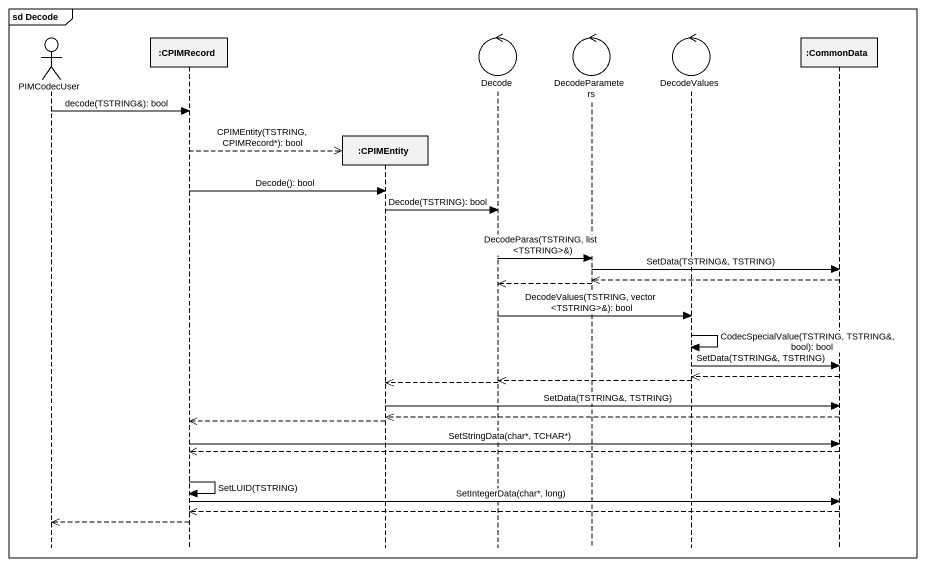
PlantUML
@startuml
mainframe sd Decode
hide footbox
actor PIMCodecUser
participant ":CPIMRecord" as CPIMRecord
participant ":CPIMEntity" as CPIMEntity
control Decode
control DecodeParameters
control DecodeValues
participant ":CommonData" as CommonData

PIMCodecUser -> CPIMRecord : decode(TSTRING&): bool
CPIMRecord -->> CPIMEntity ** : CPIMEntity(TSTRING, CPIMRecord*): bool
CPIMRecord -> CPIMEntity : Decode(): bool
CPIMEntity -> Decode : Decode(TSTRING): bool
Decode -> DecodeParameters : DecodeParas(TSTRING, list <TSTRING>&)
DecodeParameters -> CommonData : SetData(TSTRING&, TSTRING)
CommonData -->> DecodeParameters
DecodeParameters -->> Decode
Decode -> DecodeValues : DecodeValues(TSTRING, vector <TSTRING>&): bool
DecodeValues -> DecodeValues : CodecSpecialValue(TSTRING, TSTRING&, bool): bool
DecodeValues -> CommonData : SetData(TSTRING&, TSTRING)
CommonData -->> DecodeValues
DecodeValues -->> Decode
Decode -->> CPIMEntity
CPIMEntity -> CommonData : SetData(TSTRING&, TSTRING)
CommonData -->> CPIMEntity
CPIMEntity -->> CPIMRecord
CPIMRecord -> CommonData : SetStringData(char*, TCHAR*)
CommonData -->> CPIMRecord
CPIMRecord -> CPIMRecord : SetLUID(TSTRING)
CPIMRecord -> CommonData : SetIntegerData(char*, long)
CommonData -->> CPIMRecord
CPIMRecord -->> PIMCodecUser
@enduml
